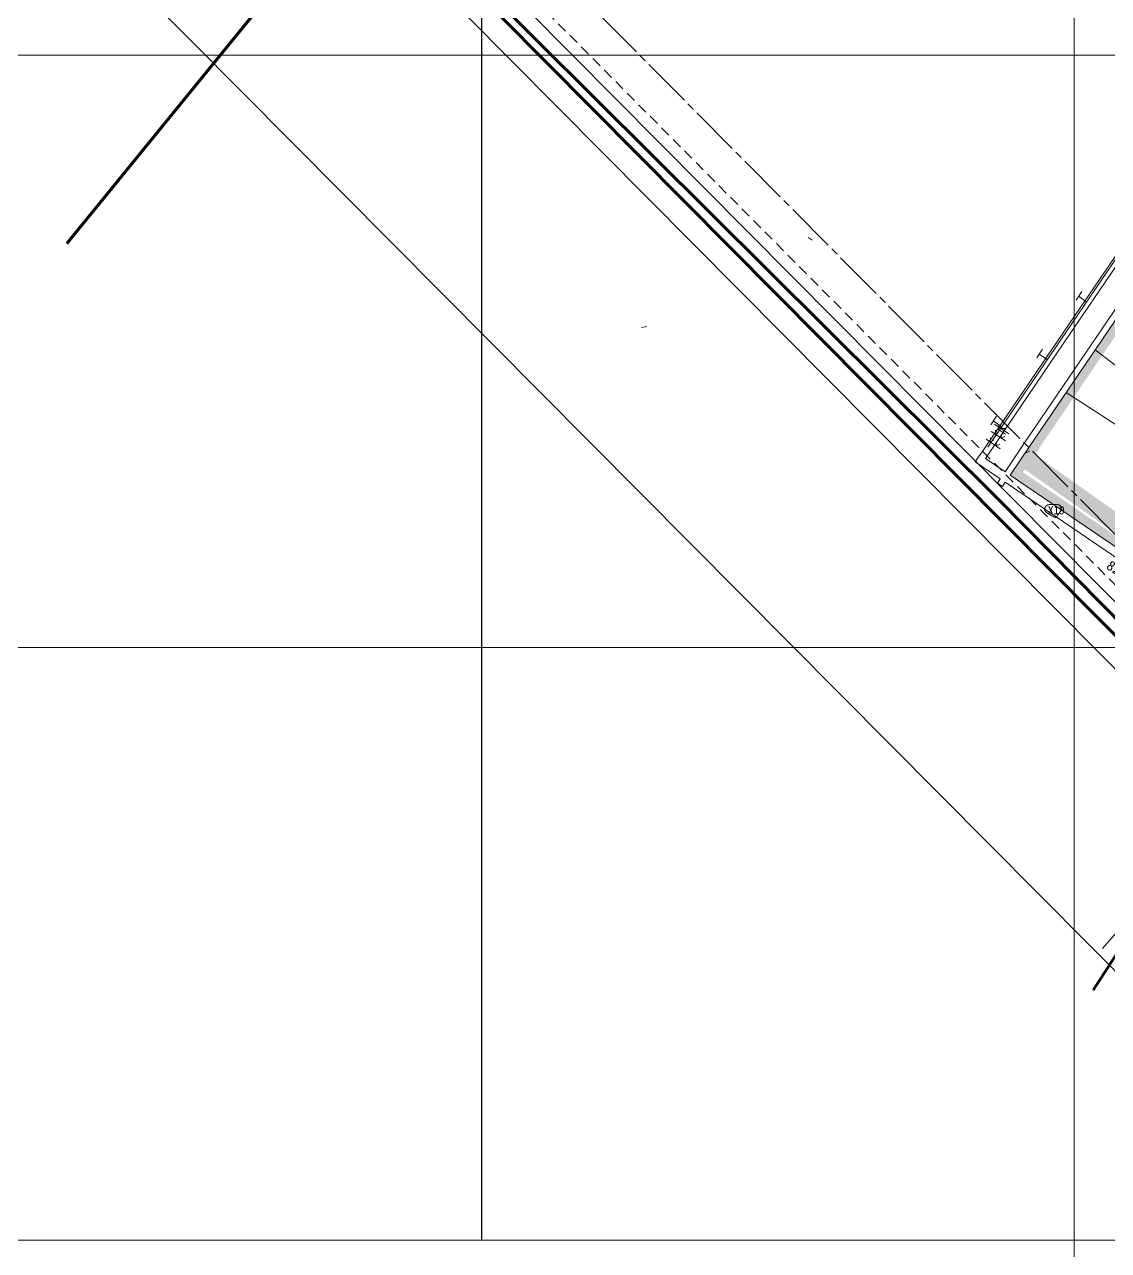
# Model space of a CAD drawing. Header units: inches. Extents: x 19725493 to 19730068, y 4137932 to 4142732.
# Drawn here: x 19726114 to 19727029, y 4138991 to 4140026 of the extents above; entities that cross this region are included whole.
import ezdxf

# ---------------------------------------------------------------- set-up
doc = ezdxf.new("R2010")
doc.units = ezdxf.units.IN
doc.header["$MEASUREMENT"] = 0
for name, pattern in [('可采边界', [0.047, 0.02, -0.002, 0.003, -0.002, 0.02]), ('虚线', [0.0045, 0.00175, -0.001, 0.00175]), ('采区边界_1', [0.03, 0.0125, -0.001, 0.003, -0.001, 0.0125])]:
    doc.linetypes.add(name, pattern=pattern)
doc.layers.get('0').update_dxf_attribs({"lineweight": 0})
for name, color, linetype, lineweight in [('2026年下半年衔接计划', 7, 'Continuous', 0), ('sw探水警戒线', 7, 'Continuous', 15), ('井田边界', 7, 'Continuous', 0), ('保安煤柱', 7, 'Continuous', 0), ('已有巷道（利用）', 7, 'Continuous', 0), ('次要巷道', 7, 'Continuous', 0), ('煤巷', 7, 'Continuous', 0), ('经纬网', 7, 'Continuous', 0), ('通风系统图', 7, 'Continuous', 0), ('采区边界线', 7, 'Continuous', 0), ('采空区边界颜色', 7, 'Continuous', 15), ('防尘', 7, 'Continuous', 0)]:
    doc.layers.add(name, color=color, linetype=linetype, lineweight=lineweight)
doc.styles.add('仿宋', font='')
doc.styles.add('黑体', font='')
doc.styles.get('仿宋').set_extended_font_data('仿宋')
doc.styles.get('黑体').set_extended_font_data('黑体')
doc.linetypes.add('井田边界', pattern='A,0.02,-0.002,0.0025,[22,8#煤防尘系统图（7月份）.shx,S=3.93701e-05,R=0,X=0,Y=-0.0025],0.0025,-0.002,0.02', length=0.049)
doc.linetypes.add('推断陷落柱', pattern='A,-0.0015,0.0045,[10,8#煤防尘系统图（7月份）.shx,S=7.87402e-06,R=0,X=0,Y=0.001],0.001,[11,8#煤防尘系统图（7月份）.shx,S=7.87402e-06,R=0,X=0,Y=0.001],0.0045,-0.0015', length=0.013)

msp = doc.modelspace()

# ---------------------------------------------------------------- hatches: boundary and pattern name
at = {"layer": '采空区边界颜色', "true_color": 0x57149c}
msp.add_hatch(color=194, dxfattribs=at).paths.add_polyline_path([(19726956.3, 4139660.9), (19727421.6, 4140346.4), (19727616.8, 4140206.7), (19727152.7, 4139522.8), (19726956.3, 4139660.9), (19726966.7, 4139662.8), (19727150.7, 4139533.3), (19727606.5, 4140204.8), (19727423.5, 4140335.8), (19726966.7, 4139662.8)], flags=17)
at = {"layer": '采空区边界颜色', "true_color": 0x2748ed}
msp.add_hatch(color=160, dxfattribs=at).paths.add_polyline_path([(19726945.9, 4139645.5), (19726956.3, 4139660.9), (19727152.7, 4139522.8), (19727144.5, 4139510.7), (19726945.9, 4139645.5), (19726956.6, 4139648.1), (19727145.2, 4139518.6), (19726958.2, 4139650.4), (19726956.6, 4139648.1)], flags=17)

# ---------------------------------------------------------------- linework, layer by layer
at = {"color": 1, "linetype": '推断陷落柱', "lineweight": 15, "ltscale": 2500, "true_color": 0xff0000, "flags": 128}
msp.add_lwpolyline([(19726983, 4139620.7), (19726980.1, 4139620.8), (19726979.3, 4139620.8), (19726978.7, 4139620.7), (19726978.2, 4139620.6), (19726977.8, 4139620.5), (19726977.5, 4139620.4), (19726977.4, 4139620.3), (19726977.1, 4139620.2), (19726976.8, 4139619.9), (19726976.4, 4139619.6), (19726976, 4139619.2), (19726975.7, 4139618.7), (19726975.4, 4139618.3), (19726975.2, 4139618), (19726975.1, 4139617.6), (19726975, 4139617.3), (19726974.9, 4139617), (19726974.9, 4139616.8), (19726974.9, 4139616.7), (19726974.9, 4139616.6), (19726974.9, 4139616.5), (19726975, 4139616.3), (19726975, 4139616.1), (19726975.1, 4139615.9), (19726975.3, 4139615.5), (19726975.6, 4139615.1), (19726975.7, 4139614.9), (19726975.9, 4139614.6), (19726976.3, 4139614.3), (19726976.7, 4139613.9), (19726981.2, 4139611.1), (19726982.2, 4139610.6), (19726983, 4139610.2), (19726983.5, 4139610.1), (19726983.8, 4139610), (19726984.1, 4139609.9), (19726984.3, 4139609.9), (19726984.5, 4139609.9), (19726984.6, 4139610), (19726984.7, 4139610), (19726984.8, 4139610), (19726984.9, 4139610), (19726984.9, 4139610.1), (19726985, 4139610.1), (19726985, 4139610.1), (19726985.1, 4139610.2), (19726985.2, 4139610.3), (19726985.4, 4139610.5), (19726985.6, 4139610.9), (19726986.2, 4139612), (19726988.2, 4139614.5), (19726988.7, 4139615.4), (19726989, 4139615.9), (19726989.3, 4139616.8), (19726989.4, 4139617.1), (19726989.5, 4139617.3), (19726989.5, 4139617.4), (19726989.5, 4139617.5), (19726989.5, 4139617.5), (19726989.5, 4139617.6), (19726989.5, 4139617.7), (19726989.4, 4139617.8), (19726989.3, 4139618.1), (19726989.2, 4139618.3), (19726989, 4139618.7), (19726988.7, 4139619.1), (19726988.5, 4139619.3), (19726988.3, 4139619.5), (19726987.9, 4139619.9), (19726987.6, 4139620.1), (19726987.3, 4139620.3), (19726987.2, 4139620.4), (19726986.9, 4139620.5), (19726986.6, 4139620.5), (19726986.1, 4139620.6), (19726985.6, 4139620.7), (19726983, 4139620.7)], dxfattribs=at)
at = {"layer": '2026年下半年衔接计划', "color": 30, "linetype": '虚线', "lineweight": 20, "ltscale": 2222.222222, "true_color": 0xff7f00}
msp.add_line((19726775.6, 4139846), (19726779.9, 4139843), dxfattribs=at)
at = {"layer": '2026年下半年衔接计划', "color": 1, "lineweight": 100, "true_color": 0xff0000, "flags": 128}
msp.add_lwpolyline([(19727202.8, 4141090.5), (19726998, 4140799), (19726513.3, 4140091.6), (19726498.1, 4140060.9), (19726936.5, 4139624.4), (19727087.8, 4139471.4)], dxfattribs=at)
at = {"layer": 'sw探水警戒线', "color": 1, "linetype": '可采边界', "lineweight": 9, "ltscale": 2127.659574, "true_color": 0xff0000, "flags": 128}
msp.add_lwpolyline([(19726438.8, 4140196.1), (19727129.6, 4139499.6), (19727225.4, 4139617), (19727661.4, 4139372.1), (19727517, 4139223.6), (19727782.1, 4139072.1)], dxfattribs=at)
at = {"layer": 'sw探水警戒线', "color": 1, "linetype": '虚线', "ltscale": 5000, "true_color": 0xff0000, "flags": 128}
msp.add_lwpolyline([(19726419.4, 4140173), (19727131.8, 4139454.8)], dxfattribs=at)
at = {"layer": '井田边界', "color": 7, "linetype": '井田边界', "lineweight": 120, "ltscale": 5000, "flags": 128}
for points in [[(19727960, 4142240), (19728602.4, 4141822), (19729500, 4141240), (19728748, 4140132), (19729600, 4139600), (19728730, 4138390), (19728050, 4138850), (19727420, 4139210), (19727564, 4139358), (19727240, 4139540), (19727134, 4139410), (19726400, 4140150), (19727200, 4141100), (19727960, 4142240)], [(19726401, 4140149.8), (19726150, 4139841)]]:
    msp.add_lwpolyline(points, dxfattribs=at)
at = {"layer": '保安煤柱', "color": 1, "linetype": 'Continuous', "lineweight": 30, "true_color": 0xff0000, "flags": 128}
for points in [[(19727903.3, 4142515.5), (19728711.4, 4141989.7), (19729780.2, 4141296.7), (19729030.2, 4140191.6), (19729887, 4139656.6), (19728778.9, 4138115.4), (19727944.2, 4138680.1), (19727096.6, 4139164.4), (19726129.2, 4140139), (19727039.8, 4141220.3), (19727903.3, 4142515.5)], [(19727954.3, 4142267.6), (19728613.3, 4141838.8), (19729528, 4141245.7), (19728776.2, 4140138), (19729628.7, 4139605.7), (19728734.9, 4138362.5), (19728039.4, 4138833), (19727387.7, 4139205.4), (19727531.5, 4139353.3), (19727244.9, 4139514.3), (19727135.5, 4139380.1), (19726372.9, 4140148.9), (19727184, 4141112), (19727954.3, 4142267.6)]]:
    msp.add_lwpolyline(points, dxfattribs=at)
at = {"layer": '保安煤柱', "color": 1, "lineweight": 30, "true_color": 0xff0000, "flags": 128}
msp.add_lwpolyline([(19728573.6, 4138520), (19728061.2, 4138866.6), (19727452.3, 4139214.5), (19727596.5, 4139362.7), (19727235.1, 4139565.7), (19727132.5, 4139439.9), (19726427.1, 4140151.1), (19726427.1, 4140151.1), (19727215.9, 4141088), (19727965.6, 4142212.5), (19727965.6, 4142212.5), (19729472, 4141234.3), (19728722.6, 4140130.2), (19728722.5, 4140130.2), (19729574.2, 4139598.4), (19728725.1, 4138417.5), (19728061.2, 4138866.6)], dxfattribs=at)
at = {"layer": '已有巷道（利用）', "flags": 128}
msp.add_lwpolyline([(19727023.7, 4139246), (19727242.7, 4139496.3)], dxfattribs=at)
at = {"layer": '煤巷', "lineweight": 9}
for p, q in [((19726987, 4139760.2), (19727104.7, 4139933.6)), ((19726991.3, 4139757.3), (19727109, 4139930.7)), ((19726958, 4139672.7), (19727098.8, 4139880)), ((19726962.3, 4139669.7), (19727103.1, 4139877.1)), ((19726920.7, 4139662.6), (19726987, 4139760.2)), ((19726925, 4139659.7), (19726991.3, 4139757.3)), ((19727194.7, 4139584.7), (19726993.3, 4139715.3)), ((19726941.6, 4139648.4), (19726958, 4139672.7)), ((19726920.4, 4139662.8), (19726916.3, 4139656.7)), ((19726945.9, 4139645.5), (19726962.3, 4139669.7)), ((19726916.3, 4139656.7), (19726937.5, 4139642.4)), ((19726925, 4139659.7), (19726941.6, 4139648.4)), ((19726935.1, 4139638.8), (19726937.5, 4139642.4)), ((19726939.4, 4139635.9), (19726941.8, 4139639.5)), ((19726941.8, 4139639.5), (19727040.2, 4139572.6)), ((19726945.9, 4139645.5), (19727044.3, 4139578.7)), ((19726935.1, 4139638.8), (19726939.4, 4139635.9))]:
    msp.add_line(p, q, dxfattribs=at)
at = {"layer": '经纬网', "color": 18, "lineweight": 9, "true_color": 0x260000, "flags": 128}
for points in [[(19726500, 4139000), (19726500, 4142500)], [(19727000, 4139000), (19727000, 4142500)], [(19726499.9, 4139000), (19726499.9, 4141500)], [(19726500, 4139000), (19726500, 4140500)], [(19725999.8, 4140000), (19730000, 4140000)], [(19725999.8, 4139500), (19730000, 4139500)], [(19725999.8, 4139000), (19730000, 4139000)]]:
    msp.add_lwpolyline(points, dxfattribs=at)
at = {"layer": '通风系统图', "color": 34, "linetype": 'Continuous', "lineweight": 5, "true_color": 0x994c00}
msp.add_line((19726634.9, 4139770.1), (19726639.4, 4139770.9), dxfattribs=at)
at = {"layer": '采区边界线', "color": 1, "linetype": '采区边界_1', "lineweight": 50, "ltscale": 5000, "true_color": 0xff0000, "flags": 128}
msp.add_lwpolyline([(19727015.9, 4139210.9), (19727559.8, 4140050.1), (19727752.3, 4140347.1)], dxfattribs=at)
at = {"layer": '采空区边界颜色', "color": 24, "true_color": 0x993300}
msp.add_line((19727017.7, 4139751.3), (19727208.4, 4139605), dxfattribs=at)
at = {"layer": '防尘', "color": 5, "linetype": 'Continuous', "lineweight": 20, "true_color": 0x0000ff}
msp.add_line((19726927.1, 4139669.1), (19727657.5, 4140745.4), dxfattribs=at)
msp.add_line((19726927.1, 4139669.1), (19727657.5, 4140745.4), dxfattribs=at)
msp.add_line((19726927.1, 4139669.1), (19727657.5, 4140745.4), dxfattribs=at)
msp.add_line((19726927.1, 4139669.1), (19727657.5, 4140745.4), dxfattribs=at)
at = {"layer": '防尘', "color": 7, "linetype": 'Continuous', "lineweight": 15}
for p, q in [((19727001.5, 4139793.3), (19727006.3, 4139800.5)), ((19727001.5, 4139793.3), (19727006.3, 4139800.5)), ((19727001.5, 4139793.3), (19727006.3, 4139800.5)), ((19727001.5, 4139793.3), (19727006.3, 4139800.5)), ((19727010.6, 4139791.6), (19727003.5, 4139796.6)), ((19727010.6, 4139791.6), (19727003.5, 4139796.6)), ((19727010.6, 4139791.6), (19727003.5, 4139796.6)), ((19727010.6, 4139791.6), (19727003.5, 4139796.6)), ((19726968.5, 4139744.5), (19726973.3, 4139751.8)), ((19726968.5, 4139744.5), (19726973.3, 4139751.8)), ((19726968.5, 4139744.5), (19726973.3, 4139751.8)), ((19726968.5, 4139744.5), (19726973.3, 4139751.8)), ((19726977.6, 4139742.9), (19726970.5, 4139747.8)), ((19726977.6, 4139742.9), (19726970.5, 4139747.8)), ((19726977.6, 4139742.9), (19726970.5, 4139747.8)), ((19726977.6, 4139742.9), (19726970.5, 4139747.8)), ((19726929.7, 4139687.9), (19726934.5, 4139695.2)), ((19726929.7, 4139687.9), (19726934.5, 4139695.2)), ((19726929.7, 4139687.9), (19726934.5, 4139695.2)), ((19726929.7, 4139687.9), (19726934.5, 4139695.2)), ((19726938.8, 4139686.3), (19726931.7, 4139691.3)), ((19726938.8, 4139686.3), (19726931.7, 4139691.3)), ((19726938.8, 4139686.3), (19726931.7, 4139691.3)), ((19726938.8, 4139686.3), (19726931.7, 4139691.3)), ((19726941.9, 4139674.4), (19726929.9, 4139682.4)), ((19726941.9, 4139674.4), (19726929.9, 4139682.4)), ((19726941.9, 4139674.4), (19726929.9, 4139682.4)), ((19726941.9, 4139674.4), (19726929.9, 4139682.4)), ((19726944.7, 4139680.5), (19726932.8, 4139688.6)), ((19726944.7, 4139680.5), (19726932.8, 4139688.6)), ((19726944.7, 4139680.5), (19726932.8, 4139688.6)), ((19726944.7, 4139680.5), (19726932.8, 4139688.6)), ((19726933.3, 4139680.3), (19726933.5, 4139683.5)), ((19726933.3, 4139680.3), (19726933.5, 4139683.5)), ((19726933.3, 4139680.3), (19726933.5, 4139683.5)), ((19726933.3, 4139680.3), (19726933.5, 4139683.5)), ((19726933.3, 4139680.3), (19726936.4, 4139681.7)), ((19726933.3, 4139680.3), (19726936.4, 4139681.7)), ((19726933.3, 4139680.3), (19726936.4, 4139681.7)), ((19726933.3, 4139680.3), (19726936.4, 4139681.7)), ((19726936.1, 4139684.2), (19726936.3, 4139687.5)), ((19726936.1, 4139684.2), (19726936.3, 4139687.5)), ((19726936.1, 4139684.2), (19726936.3, 4139687.5)), ((19726936.1, 4139684.2), (19726936.3, 4139687.5)), ((19726936.1, 4139684.2), (19726939.2, 4139685.6)), ((19726936.1, 4139684.2), (19726939.2, 4139685.6)), ((19726936.1, 4139684.2), (19726939.2, 4139685.6)), ((19726936.1, 4139684.2), (19726939.2, 4139685.6)), ((19726942, 4139680.1), (19726936.1, 4139684.2)), ((19726942, 4139680.1), (19726936.1, 4139684.2)), ((19726942, 4139680.1), (19726936.1, 4139684.2)), ((19726942, 4139680.1), (19726936.1, 4139684.2)), ((19726937.6, 4139667.9), (19726925.6, 4139675.9)), ((19726937.6, 4139667.9), (19726925.6, 4139675.9)), ((19726937.6, 4139667.9), (19726925.6, 4139675.9)), ((19726937.6, 4139667.9), (19726925.6, 4139675.9)), ((19726929, 4139673.7), (19726929.2, 4139677)), ((19726929, 4139673.7), (19726929.2, 4139677)), ((19726929, 4139673.7), (19726929.2, 4139677)), ((19726929, 4139673.7), (19726929.2, 4139677)), ((19726929, 4139673.7), (19726932.1, 4139675.2)), ((19726929, 4139673.7), (19726932.1, 4139675.2)), ((19726929, 4139673.7), (19726932.1, 4139675.2)), ((19726929, 4139673.7), (19726932.1, 4139675.2)), ((19726934, 4139670.3), (19726934.2, 4139673.6)), ((19726934, 4139670.3), (19726934.2, 4139673.6)), ((19726934, 4139670.3), (19726934.2, 4139673.6)), ((19726934, 4139670.3), (19726934.2, 4139673.6)), ((19726934, 4139670.3), (19726937.1, 4139671.8)), ((19726934, 4139670.3), (19726937.1, 4139671.8)), ((19726934, 4139670.3), (19726937.1, 4139671.8)), ((19726934, 4139670.3), (19726937.1, 4139671.8)), ((19726938.3, 4139676.8), (19726938.6, 4139680.1)), ((19726938.3, 4139676.8), (19726938.6, 4139680.1)), ((19726938.3, 4139676.8), (19726938.6, 4139680.1)), ((19726938.3, 4139676.8), (19726938.6, 4139680.1)), ((19726938.3, 4139676.8), (19726941.4, 4139678.3)), ((19726938.3, 4139676.8), (19726941.4, 4139678.3)), ((19726938.3, 4139676.8), (19726941.4, 4139678.3)), ((19726938.3, 4139676.8), (19726941.4, 4139678.3)), ((19726959.5, 4139664.5), (19726962.6, 4139666)), ((19726959.5, 4139664.5), (19726962.6, 4139666)), ((19726959.5, 4139664.5), (19726962.6, 4139666)), ((19726959.5, 4139664.5), (19726962.6, 4139666))]:
    msp.add_line(p, q, dxfattribs=at)
at = {"layer": '防尘', "linetype": 'Continuous'}
msp.add_line((19727000, 4139000), (19727000, 4138000), dxfattribs=at)
at = {"layer": '防尘', "color": 7, "linetype": 'Continuous', "lineweight": 15}
for centre in [(19726936.2, 4139684.6), (19726936.2, 4139684.6), (19726936.2, 4139684.6), (19726936.2, 4139684.6), (19726939.4, 4139682.5), (19726939.4, 4139682.5), (19726939.4, 4139682.5), (19726939.4, 4139682.5)]:
    msp.add_ellipse(centre, major_axis=(1.59, 2.34), ratio=0.616162, start_param=5.207066, end_param=7.359305, dxfattribs=at)

# ---------------------------------------------------------------- texts
at = {"color": 7, "style": '黑体'}
msp.add_text('X19', height=7, dxfattribs=at).set_placement((19726977.7, 4139612.5))
at = {"layer": '次要巷道', "color": 7, "style": '仿宋'}
msp.add_text('8207切巷', height=8.5, rotation=326.721, dxfattribs=at).set_placement((19727026.4, 4139567.1))

doc.saveas('drawing.dxf')
